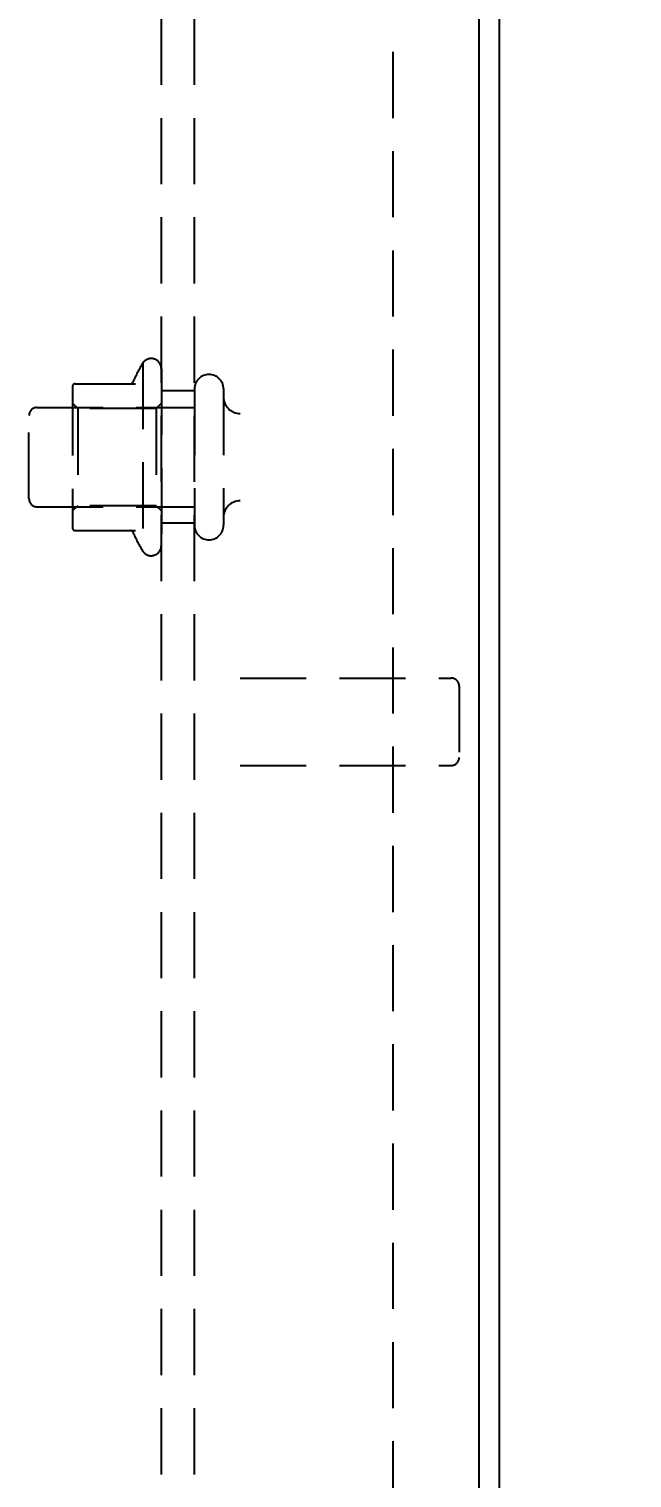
# Model space of a CAD drawing. Header units: inches. Extents: x 0 to 102, y 0 to 66.
# Drawn here: x 17.6 to 19.88, y 33.92 to 39.39 of the extents above; entities that cross this region are included whole.
import ezdxf

# ---------------------------------------------------------------- set-up
doc = ezdxf.new("R2010")
doc.units = ezdxf.units.IN
doc.header["$MEASUREMENT"] = 0
doc.linetypes.add('HIDDEN', pattern=[0.375, 0.25, -0.125])
doc.layers.add('DEFAULT_2', color=8, linetype='HIDDEN')
doc.layers.add('SUBPANEL', color=7, linetype='Continuous')
doc.styles.get("Standard").update_dxf_attribs({"font": 'arial.ttf'})
doc.dimstyles.get("Standard").update_dxf_attribs({"dimtxt": 0.18, "dimasz": 0.18, "dimexe": 0.18, "dimexo": 0.0625, "dimgap": 0.09, "dimtad": 0, "dimtih": 1, "dimtoh": 1, "dimdec": 4, "dimzin": 0, "dimdsep": 46, "dimtxsty": 'Standard', "dimcen": 0.09, "dimadec": 0, "dimazin": 0, "dimtfac": 1, "dimtdec": 4, "dimtofl": 0, "dimtmove": 0, "dimatfit": 3, "dimfxl": 1, "dimtolj": 1, "dimtzin": 0, "dimarcsym": 0})

# ---------------------------------------------------------------- blocks, each defined once
blk = doc.blocks.new('*D6')
at = {"color": 0, "lineweight": -2, "transparency": 16777216}
for p, q in [((19.375, 19.1875), (19.375, 54.93)), ((20.375, 19.1875), (20.375, 54.93)), ((19.195, 54.75), (19.015, 54.75)), ((20.555, 54.75), (20.735, 54.75))]:
    blk.add_line(p, q, dxfattribs=at)
at = {"color": 0, "transparency": 16777216}
for points in [[(19.195, 54.78), (19.195, 54.72), (19.375, 54.75)], [(20.555, 54.78), (20.555, 54.72), (20.375, 54.75)]]:
    blk.add_solid(points, dxfattribs=at)
at = {"layer": 'Defpoints', "color": 0, "transparency": 16777216}
for p in [(19.375, 54.75), (19.375, 19.125), (20.375, 19.125)]:
    blk.add_point(p, dxfattribs=at)
at = {"color": 0, "transparency": 16777216, "insert": (19.875, 54.75), "char_height": 0.18, "attachment_point": 5}
blk.add_mtext('\\A1;1.0000', dxfattribs=at)

msp = doc.modelspace()

# ---------------------------------------------------------------- linework, layer by layer
at = {"color": 3, "linetype": 'Continuous'}
msp.add_line((19.29831, 18.85179), (19.29831, 54.70179), dxfattribs=at)
at = {"layer": 'DEFAULT_2', "color": 8, "linetype": 'HIDDEN'}
for p, q in [((18.02831, 38.13263), (18.02831, 37.42095)), ((18.09831, 38.11092), (18.09831, 37.44265)), ((17.77285, 38.05429), (18.0005, 38.05429)), ((17.76231, 38.03241), (17.76231, 37.52117)), ((18.22331, 38.03429), (18.22331, 37.51929)), ((18.33331, 38.03429), (18.33331, 37.51929)), ((17.62831, 37.96429), (18.22331, 37.96429)), ((17.78231, 37.96029), (17.76231, 37.98029)), ((18.07831, 37.96029), (17.78231, 37.96029)), ((17.78231, 37.96029), (17.78231, 37.59329)), ((18.07831, 37.96029), (18.09831, 37.98029)), ((18.07831, 37.96029), (18.07831, 37.59329)), ((17.59831, 37.61929), (17.59831, 37.93429)), ((17.62831, 37.58929), (18.22331, 37.58929)), ((17.78231, 37.59329), (17.76231, 37.57329)), ((18.07831, 37.59329), (17.78231, 37.59329)), ((18.07831, 37.59329), (18.09831, 37.57329)), ((17.77285, 37.49929), (18.00049, 37.49929)), ((18.39581, 36.94179), (19.19331, 36.94179)), ((19.22331, 36.91179), (19.22331, 36.64179)), ((18.39581, 36.61179), (19.19331, 36.61179))]:
    msp.add_line(p, q, dxfattribs=at)
for centre, radius, start, end in [((18.62849, 37.77679), 0.69774, 149.33687, 156.03207), ((18.05995, 38.11092), 0.03836, 0, 145.55034), ((17.77285, 38.04429), 0.01, 90, 174.80617), ((17.98178, 38.06429), 0.01, 270, 336.03207), ((18.27831, 38.03429), 0.055, 0, 180), ((17.90352, 38.03241), 0.1412, 174.79195, 180), ((18.39581, 38.00429), 0.0625, 180, 270), ((17.62831, 37.93429), 0.03, 90, 180), ((17.62831, 37.61929), 0.03, 180, 270), ((18.39581, 37.54929), 0.0625, 90, 180), ((17.90352, 37.52117), 0.1412, 180, 185.20805), ((17.77285, 37.50929), 0.01, 185.19383, 270), ((18.27831, 37.51929), 0.055, 180, 0), ((17.98178, 37.48929), 0.01, 23.96793, 90), ((18.62849, 37.77679), 0.69774, 203.96793, 210.66313), ((18.05995, 37.44265), 0.03836, 214.44966, 0), ((19.19331, 36.91179), 0.03, 0, 90), ((19.19331, 36.64179), 0.03, 270, 0)]:
    msp.add_arc(centre, radius, start, end, dxfattribs=at)
at = {"layer": 'SUBPANEL', "color": 8, "linetype": 'HIDDEN'}
for p, q in [((18.09831, 20.43304), (18.09831, 53.12054)), ((18.22331, 20.43304), (18.22331, 53.12054)), ((18.97331, 22.55804), (18.97331, 50.99554)), ((18.22331, 38.02679), (18.09831, 38.02679)), ((18.22331, 37.52679), (18.09831, 37.52679))]:
    msp.add_line(p, q, dxfattribs=at)

# ---------------------------------------------------------------- dimensions: what is measured, and where the dimension line sits
dim = msp.add_linear_dim(base=(19.375, 54.75), p1=(20.375, 19.125), p2=(19.375, 19.125), dimstyle='Standard')
dim.commit()
dim.dimension.update_dxf_attribs({"geometry": '*D6', "text_midpoint": (19.875, 54.75), "dimtype": 160})

doc.saveas('drawing.dxf')
